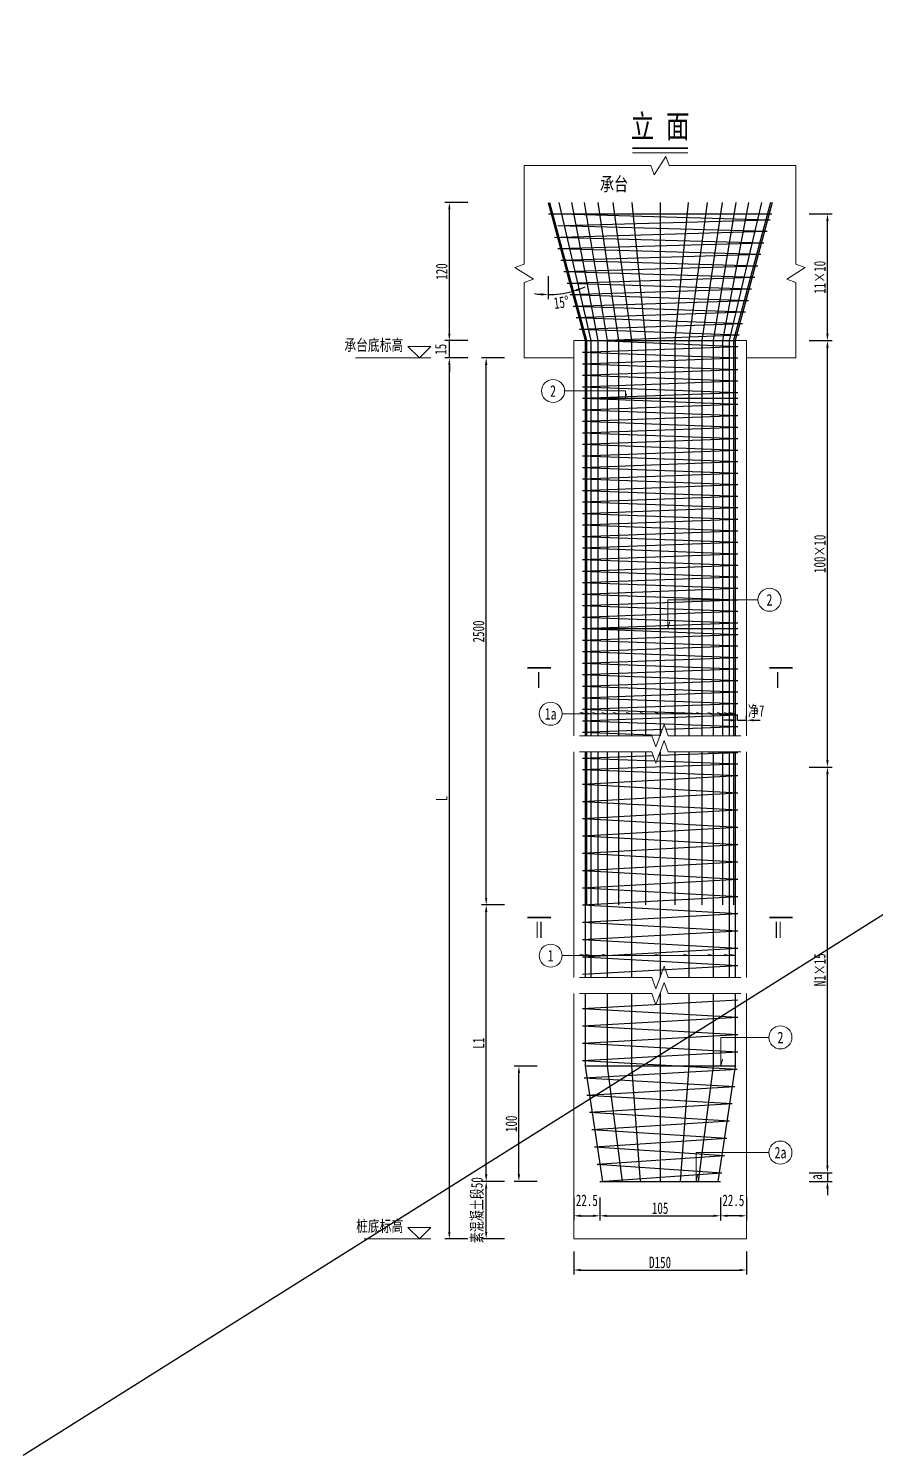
# Model space of a CAD drawing. Header units: millimetres. Extents: x 6150 to 57838, y -71710 to -30599.
# Drawn here: x 31994 to 39348, y -42989 to -30599 of the extents above; entities that cross this region are included whole.
import ezdxf
from ezdxf.enums import TextEntityAlignment as Align

# ---------------------------------------------------------------- set-up
doc = ezdxf.new("R2010")
doc.units = ezdxf.units.MM
doc.layers.get('Defpoints').update_dxf_attribs({"color": 8, "lineweight": 15})
for name, color, linetype, lineweight in [('工作线', 1, 'Continuous', 35), ('文字', 7, 'Continuous', 15), ('构造', 7, 'Continuous', 20), ('标注', 4, 'Continuous', 18), ('钢筋', 1, 'Continuous', 30)]:
    doc.layers.add(name, color=color, linetype=linetype, lineweight=lineweight)
doc.styles.get("Standard").update_dxf_attribs({"font": '仿宋_GB2312.ttf', "width": 0.7})
doc.styles.add('标注', font='仿宋_GB2312.ttf', dxfattribs={"width": 0.7})
doc.styles.add('标题', font='仿宋_GB2312.ttf', dxfattribs={"width": 0.7, "height": 5})
doc.styles.add('标题2', font='fsdb_e.shx', dxfattribs={"width": 0.75, "height": 4, "bigfont": 'fsdb.shx'})
doc.dimstyles.new('副本 1-150', dxfattribs={"dimscale": 0, "dimtxt": 2.5, "dimasz": 1.5, "dimexe": 1, "dimexo": 1, "dimgap": 0.4, "dimtad": 1, "dimdec": 0, "dimlfac": 0.1, "dimrnd": 0.1, "dimzin": 12, "dimdsep": 46, "dimtxsty": 'Standard', "dimcen": 2.5, "dimclrd": 256, "dimclre": 256, "dimclrt": 256, "dimadec": 4, "dimazin": 0, "dimtp": 2, "dimtm": 3, "dimtfac": 0.5, "dimtdec": 0, "dimtmove": 2, "dimatfit": 3, "dimfxl": 4, "dimfxlon": 1, "dimtvp": 0.7, "dimtolj": 1, "dimtzin": 12, "dimarcsym": 0})

# ---------------------------------------------------------------- blocks, each defined once
blk = doc.blocks.new('*D115')
at = {"layer": 'Defpoints', "color": 0, "transparency": 16777216}
for p in [(35968, -40609), (36288, -40609), (36288, -41109)]:
    blk.add_point(p, dxfattribs=at)
at = {"layer": '标注', "lineweight": -2, "transparency": 16777216}
for p, q in [((36128, -40609), (35928, -40609)), ((35968, -41049), (35968, -40669)), ((36128, -41109), (35928, -41109))]:
    blk.add_line(p, q, dxfattribs=at)
at = {"layer": '标注', "transparency": 16777216}
for points in [[(35958, -40669), (35978, -40669), (35968, -40609)], [(35958, -41049), (35978, -41049), (35968, -41109)]]:
    blk.add_solid(points, dxfattribs=at)
at = {"layer": '标注', "transparency": 16777216, "insert": (35893, -40859), "char_height": 100, "attachment_point": 5, "rotation": 90}
blk.add_mtext('\\A1;素混凝土段50', dxfattribs=at)
blk = doc.blocks.new('*D116')
at = {"layer": 'Defpoints', "color": 0, "transparency": 16777216}
for p in [(35968, -33459), (36288, -33459), (36288, -38209)]:
    blk.add_point(p, dxfattribs=at)
at = {"layer": '标注', "lineweight": -2, "transparency": 16777216}
for p, q in [((36128, -33459), (35928, -33459)), ((35968, -38149), (35968, -33519)), ((36128, -38209), (35928, -38209))]:
    blk.add_line(p, q, dxfattribs=at)
at = {"layer": '标注', "transparency": 16777216}
for points in [[(35958, -33519), (35978, -33519), (35968, -33459)], [(35958, -38149), (35978, -38149), (35968, -38209)]]:
    blk.add_solid(points, dxfattribs=at)
at = {"layer": '标注', "transparency": 16777216, "insert": (35902, -35834), "char_height": 100, "attachment_point": 5, "rotation": 90}
blk.add_mtext('\\A1;2500', dxfattribs=at)
blk = doc.blocks.new('*D117')
at = {"layer": 'Defpoints', "color": 0, "transparency": 16777216}
for p in [(35648, -33459), (35968, -33459), (35968, -41109)]:
    blk.add_point(p, dxfattribs=at)
at = {"layer": '标注', "lineweight": -2, "transparency": 16777216}
for p, q in [((35808, -33459), (35608, -33459)), ((35648, -41049), (35648, -33519)), ((35808, -41109), (35608, -41109))]:
    blk.add_line(p, q, dxfattribs=at)
at = {"layer": '标注', "transparency": 16777216}
for points in [[(35638, -33519), (35658, -33519), (35648, -33459)], [(35638, -41049), (35658, -41049), (35648, -41109)]]:
    blk.add_solid(points, dxfattribs=at)
at = {"layer": '标注', "transparency": 16777216, "insert": (35582, -37284), "char_height": 100, "attachment_point": 5, "rotation": 90}
blk.add_mtext('\\A1;L', dxfattribs=at)
blk = doc.blocks.new('*D118')
at = {"layer": 'Defpoints', "color": 0, "transparency": 16777216}
for p in [(35648, -33309), (35968, -33309), (35968, -33459)]:
    blk.add_point(p, dxfattribs=at)
at = {"layer": '标注', "lineweight": -2, "transparency": 16777216}
for p, q in [((35648, -33249), (35648, -33189)), ((35808, -33309), (35608, -33309)), ((35648, -33459), (35648, -33309)), ((35808, -33459), (35608, -33459)), ((35648, -33519), (35648, -33579))]:
    blk.add_line(p, q, dxfattribs=at)
at = {"layer": '标注', "transparency": 16777216}
for points in [[(35638, -33249), (35658, -33249), (35648, -33309)], [(35638, -33519), (35658, -33519), (35648, -33459)]]:
    blk.add_solid(points, dxfattribs=at)
at = {"layer": '标注', "transparency": 16777216, "insert": (35573, -33384), "char_height": 100, "attachment_point": 5, "rotation": 90}
blk.add_mtext('\\A1;15', dxfattribs=at)
blk = doc.blocks.new('*D119')
at = {"layer": 'Defpoints', "color": 0, "transparency": 16777216}
for p in [(35648, -32109), (35968, -32109), (35968, -33309)]:
    blk.add_point(p, dxfattribs=at)
at = {"layer": '标注', "lineweight": -2, "transparency": 16777216}
for p, q in [((35808, -32109), (35608, -32109)), ((35648, -33249), (35648, -32169)), ((35808, -33309), (35608, -33309))]:
    blk.add_line(p, q, dxfattribs=at)
at = {"layer": '标注', "transparency": 16777216}
for points in [[(35638, -32169), (35658, -32169), (35648, -32109)], [(35638, -33249), (35658, -33249), (35648, -33309)]]:
    blk.add_solid(points, dxfattribs=at)
at = {"layer": '标注', "transparency": 16777216, "insert": (35582, -32709), "char_height": 100, "attachment_point": 5, "rotation": 90}
blk.add_mtext('\\A1;120', dxfattribs=at)
blk = doc.blocks.new('*D120')
at = {"layer": 'Defpoints', "color": 0, "transparency": 16777216}
for p in [(36252, -39609), (36572, -39609), (36572, -40609)]:
    blk.add_point(p, dxfattribs=at)
at = {"layer": '标注', "lineweight": -2, "transparency": 16777216}
for p, q in [((36412, -39609), (36212, -39609)), ((36252, -40549), (36252, -39669)), ((36412, -40609), (36212, -40609))]:
    blk.add_line(p, q, dxfattribs=at)
at = {"layer": '标注', "transparency": 16777216}
for points in [[(36242, -39669), (36262, -39669), (36252, -39609)], [(36242, -40549), (36262, -40549), (36252, -40609)]]:
    blk.add_solid(points, dxfattribs=at)
at = {"layer": '标注', "transparency": 16777216, "insert": (36186, -40109), "char_height": 100, "attachment_point": 5, "rotation": 90}
blk.add_mtext('\\A1;100', dxfattribs=at)
blk = doc.blocks.new('*D121')
at = {"layer": 'Defpoints', "color": 0, "transparency": 16777216}
for p in [(38611, -37011), (38931, -37011), (38611, -40534)]:
    blk.add_point(p, dxfattribs=at)
at = {"layer": '标注', "lineweight": -2, "transparency": 16777216}
for p, q in [((38771, -37011), (38971, -37011)), ((38931, -40474), (38931, -37071)), ((38771, -40534), (38971, -40534))]:
    blk.add_line(p, q, dxfattribs=at)
at = {"layer": '标注', "transparency": 16777216}
for points in [[(38921, -37071), (38941, -37071), (38931, -37011)], [(38921, -40474), (38941, -40474), (38931, -40534)]]:
    blk.add_solid(points, dxfattribs=at)
at = {"layer": '标注', "transparency": 16777216, "insert": (38865, -38772), "char_height": 100, "attachment_point": 5, "rotation": 90}
blk.add_mtext('\\A1;N1×15', dxfattribs=at)
blk = doc.blocks.new('*D122')
at = {"layer": 'Defpoints', "color": 0, "transparency": 16777216}
for p in [(38611, -33309), (38931, -33309), (38621, -37011)]:
    blk.add_point(p, dxfattribs=at)
at = {"layer": '标注', "lineweight": -2, "transparency": 16777216}
for p, q in [((38771, -33309), (38971, -33309)), ((38931, -36951), (38931, -33369)), ((38771, -37011), (38971, -37011))]:
    blk.add_line(p, q, dxfattribs=at)
at = {"layer": '标注', "transparency": 16777216}
for points in [[(38921, -33369), (38941, -33369), (38931, -33309)], [(38921, -36951), (38941, -36951), (38931, -37011)]]:
    blk.add_solid(points, dxfattribs=at)
at = {"layer": '标注', "transparency": 16777216, "insert": (38865, -35160), "char_height": 100, "attachment_point": 5, "rotation": 90}
blk.add_mtext('\\A1;100×10', dxfattribs=at)
blk = doc.blocks.new('*D123')
at = {"layer": 'Defpoints', "color": 0, "transparency": 16777216}
for p in [(38593, -32209), (38931, -32209), (38611, -33309)]:
    blk.add_point(p, dxfattribs=at)
at = {"layer": '标注', "lineweight": -2, "transparency": 16777216}
for p, q in [((38771, -32209), (38971, -32209)), ((38931, -33249), (38931, -32269)), ((38771, -33309), (38971, -33309))]:
    blk.add_line(p, q, dxfattribs=at)
at = {"layer": '标注', "transparency": 16777216}
for points in [[(38921, -32269), (38941, -32269), (38931, -32209)], [(38921, -33249), (38941, -33249), (38931, -33309)]]:
    blk.add_solid(points, dxfattribs=at)
at = {"layer": '标注', "transparency": 16777216, "insert": (38865, -32759), "char_height": 100, "attachment_point": 5, "rotation": 90}
blk.add_mtext('\\A1;11×10', dxfattribs=at)
blk = doc.blocks.new('*D124')
at = {"layer": 'Defpoints', "color": 0, "transparency": 16777216}
for p in [(36728, -40684), (36954, -40684), (36954, -40908)]:
    blk.add_point(p, dxfattribs=at)
at = {"layer": '标注', "lineweight": -2, "transparency": 16777216}
for p, q in [((36728, -40748), (36728, -40948)), ((36954, -40748), (36954, -40948)), ((36788, -40908), (36894, -40908))]:
    blk.add_line(p, q, dxfattribs=at)
at = {"layer": '标注', "transparency": 16777216}
for points in [[(36788, -40898), (36788, -40918), (36728, -40908)], [(36894, -40898), (36894, -40918), (36954, -40908)]]:
    blk.add_solid(points, dxfattribs=at)
at = {"layer": '标注', "transparency": 16777216, "insert": (36842, -40774), "char_height": 100, "attachment_point": 5}
blk.add_mtext('\\A1;22.5', dxfattribs=at)
blk = doc.blocks.new('*D125')
at = {"layer": 'Defpoints', "color": 0, "transparency": 16777216}
for p in [(36954, -40684), (38002, -40684), (38002, -40908)]:
    blk.add_point(p, dxfattribs=at)
at = {"layer": '标注', "lineweight": -2, "transparency": 16777216}
for p, q in [((36954, -40748), (36954, -40948)), ((38002, -40748), (38002, -40948)), ((37014, -40908), (37942, -40908))]:
    blk.add_line(p, q, dxfattribs=at)
at = {"layer": '标注', "transparency": 16777216}
for points in [[(37014, -40898), (37014, -40918), (36954, -40908)], [(37942, -40898), (37942, -40918), (38002, -40908)]]:
    blk.add_solid(points, dxfattribs=at)
at = {"layer": '标注', "transparency": 16777216, "insert": (37478, -40842), "char_height": 100, "attachment_point": 5}
blk.add_mtext('\\A1;105', dxfattribs=at)
blk = doc.blocks.new('*D126')
at = {"layer": 'Defpoints', "color": 0, "transparency": 16777216}
for p in [(36728, -41170), (38228, -41170), (38228, -41379)]:
    blk.add_point(p, dxfattribs=at)
at = {"layer": '标注', "lineweight": -2, "transparency": 16777216}
for p, q in [((36728, -41219), (36728, -41419)), ((38228, -41219), (38228, -41419)), ((36788, -41379), (38168, -41379))]:
    blk.add_line(p, q, dxfattribs=at)
at = {"layer": '标注', "transparency": 16777216}
for points in [[(36788, -41369), (36788, -41389), (36728, -41379)], [(38168, -41369), (38168, -41389), (38228, -41379)]]:
    blk.add_solid(points, dxfattribs=at)
at = {"layer": '标注', "transparency": 16777216, "insert": (37478, -41313), "char_height": 100, "attachment_point": 5}
blk.add_mtext('\\A1;D150', dxfattribs=at)
blk = doc.blocks.new('*D127')
at = {"layer": 'Defpoints', "color": 0, "transparency": 16777216}
for p in [(36506, -32109), (36506, -32109), (36506, -32109), (36645, -32897)]:
    blk.add_point(p, dxfattribs=at)
at = {"layer": '标注', "lineweight": -2, "transparency": 16777216}
for p, q in [((36506, -32749), (36506, -32949)), ((36672, -32727), (36723, -32920))]:
    blk.add_line(p, q, dxfattribs=at)
for start, end in [(261.4037, 265.7019), (270, 285.0049), (289.303, 293.6011)]:
    blk.add_arc((36506, -32109), 800, start, end, dxfattribs=at)
at = {"layer": '标注', "transparency": 16777216}
for points in [[(36446, -32897), (36445, -32917), (36506, -32909)], [(36773, -32874), (36767, -32855), (36713, -32882)]]:
    blk.add_solid(points, dxfattribs=at)
at = {"layer": '标注', "transparency": 16777216, "insert": (36620, -32977), "char_height": 100, "attachment_point": 5, "rotation": 7.5}
blk.add_mtext('\\A1;15°', dxfattribs=at)
blk = doc.blocks.new('*D128')
at = {"layer": 'Defpoints', "color": 0, "transparency": 16777216}
for p in [(38150, -36605), (38228, -36605), (38228, -36605)]:
    blk.add_point(p, dxfattribs=at)
at = {"layer": '标注', "lineweight": -2, "transparency": 16777216}
for p, q in [((38090, -36605), (38030, -36605)), ((38150, -36605), (38150, -36565)), ((38150, -36605), (38228, -36605)), ((38228, -36605), (38228, -36565)), ((38288, -36605), (38348, -36605))]:
    blk.add_line(p, q, dxfattribs=at)
at = {"layer": '标注', "transparency": 16777216}
for points in [[(38090, -36595), (38090, -36615), (38150, -36605)], [(38288, -36595), (38288, -36615), (38228, -36605)]]:
    blk.add_solid(points, dxfattribs=at)
at = {"layer": '标注', "transparency": 16777216, "insert": (38312, -36530), "char_height": 100, "attachment_point": 5}
blk.add_mtext('\\A1;净7', dxfattribs=at)
blk = doc.blocks.new('*D131')
at = {"layer": 'Defpoints', "color": 0, "transparency": 16777216}
for p in [(35968, -38209), (36288, -38209), (36288, -40609)]:
    blk.add_point(p, dxfattribs=at)
at = {"layer": '标注', "lineweight": -2, "transparency": 16777216}
for p, q in [((36128, -38209), (35928, -38209)), ((35968, -40549), (35968, -38269)), ((36128, -40609), (35928, -40609))]:
    blk.add_line(p, q, dxfattribs=at)
at = {"layer": '标注', "transparency": 16777216}
for points in [[(35958, -38269), (35978, -38269), (35968, -38209)], [(35958, -40549), (35978, -40549), (35968, -40609)]]:
    blk.add_solid(points, dxfattribs=at)
at = {"layer": '标注', "transparency": 16777216, "insert": (35902, -39409), "char_height": 100, "attachment_point": 5, "rotation": 90}
blk.add_mtext('\\A1;L1', dxfattribs=at)
blk = doc.blocks.new('*D137')
at = {"layer": 'Defpoints', "color": 0, "transparency": 16777216}
for p in [(38002, -40684), (38228, -40684), (38002, -40908)]:
    blk.add_point(p, dxfattribs=at)
at = {"layer": '标注', "lineweight": -2, "transparency": 16777216}
for p, q in [((38002, -40748), (38002, -40948)), ((38228, -40748), (38228, -40948)), ((38168, -40908), (38062, -40908))]:
    blk.add_line(p, q, dxfattribs=at)
at = {"layer": '标注', "transparency": 16777216}
for points in [[(38062, -40898), (38062, -40918), (38002, -40908)], [(38168, -40898), (38168, -40918), (38228, -40908)]]:
    blk.add_solid(points, dxfattribs=at)
at = {"layer": '标注', "transparency": 16777216, "insert": (38114, -40774), "char_height": 100, "attachment_point": 5}
blk.add_mtext('\\A1;22.5', dxfattribs=at)
blk = doc.blocks.new('*D141')
at = {"layer": 'Defpoints', "color": 0, "transparency": 16777216}
for p in [(38611, -40534), (38611, -40609), (38931, -40609)]:
    blk.add_point(p, dxfattribs=at)
at = {"layer": '标注', "lineweight": -2, "transparency": 16777216}
for p, q in [((38931, -40474), (38931, -40414)), ((38771, -40534), (38971, -40534)), ((38771, -40609), (38971, -40609)), ((38931, -40534), (38931, -40609)), ((38931, -40669), (38931, -40729))]:
    blk.add_line(p, q, dxfattribs=at)
at = {"layer": '标注', "transparency": 16777216}
for points in [[(38921, -40474), (38941, -40474), (38931, -40534)], [(38921, -40669), (38941, -40669), (38931, -40609)]]:
    blk.add_solid(points, dxfattribs=at)
at = {"layer": '标注', "transparency": 16777216, "insert": (38834, -40572), "char_height": 100, "attachment_point": 5, "rotation": 90}
blk.add_mtext('\\A1;a', dxfattribs=at)

msp = doc.modelspace()

# ---------------------------------------------------------------- linework, layer by layer
msp.add_line((51653.82, -30598.87), (31947.36, -42988.85))
at = {"color": 1}
msp.add_line((36827.36, -33309.07), (38128.36, -33309.07), dxfattribs=at)
at = {"layer": '工作线'}
for p, q in [((37236.97, -31639.03), (37718.75, -31639.03)), ((36527.86, -36149.07), (36327.86, -36149.07)), ((38427.86, -36149.07), (38627.86, -36149.07)), ((36527.86, -38318.88), (36327.86, -38318.88)), ((38427.86, -38318.88), (38627.86, -38318.88))]:
    msp.add_line(p, q, dxfattribs=at)
at = {"layer": '文字'}
msp.add_line((37236.97, -31679.03), (37718.75, -31679.03), dxfattribs=at)
at = {"layer": '构造'}
for p, q in [((36727.86, -33309.07), (38227.86, -33309.07)), ((36727.86, -33309.07), (36727.86, -33459.07)), ((38227.86, -33309.07), (38227.86, -33459.07)), ((36727.86, -33459.07), (36297.81, -33459.07)), ((36727.86, -33459.07), (36727.86, -35409.07)), ((38657.91, -33459.07), (38227.86, -33459.07)), ((38227.86, -33459.07), (38227.86, -35409.07)), ((36727.86, -35409.07), (36727.86, -36739.07)), ((38227.86, -35409.07), (38227.86, -36739.07)), ((36727.86, -36879.07), (36727.86, -38209.07)), ((38227.86, -36879.07), (38227.86, -38209.07)), ((36727.86, -38209.07), (36727.86, -38839.07)), ((38227.86, -38209.07), (38227.86, -38839.07)), ((36727.86, -38979.07), (36727.86, -40609.07)), ((38227.86, -38979.07), (38227.86, -40609.07)), ((36727.86, -40609.07), (36727.86, -41109.07)), ((38227.86, -40609.07), (38227.86, -41109.07)), ((36727.86, -41109.07), (38227.86, -41109.07))]:
    msp.add_line(p, q, dxfattribs=at)
at = {"layer": '标注'}
for p, q in [((35287.86, -33359.07), (35487.86, -33359.07)), ((35287.86, -33359.07), (35387.86, -33459.07)), ((35387.86, -33459.07), (35487.86, -33359.07)), ((35487.86, -33459.07), (34832.86, -33459.07)), ((37178.05, -33745.05), (36649.06, -33745.05)), ((37178.05, -33809.07), (37178.05, -33745.05)), ((37178.05, -33809.07), (37186.76, -33770.35)), ((37545.43, -35809.07), (37545.43, -35559.07)), ((37545.43, -35559.07), (38327.86, -35559.07)), ((37545.43, -35809.07), (37561.35, -35746.97)), ((38128.36, -36549.07), (36627.86, -36549.07)), ((36827.36, -36549.07), (36782.16, -36536.91)), ((36839.86, -36549.07), (36794.66, -36536.91)), ((36876.88, -36549.07), (36831.68, -36536.91)), ((36936.99, -36549.07), (36891.79, -36536.91)), ((37017.89, -36549.07), (36972.69, -36536.91)), ((37116.46, -36549.07), (37071.26, -36536.91)), ((37228.93, -36549.07), (37183.72, -36536.91)), ((37350.95, -36549.07), (37305.75, -36536.91)), ((37477.86, -36549.07), (37432.66, -36536.91)), ((37604.77, -36549.07), (37559.57, -36536.91)), ((37726.8, -36549.07), (37681.59, -36536.91)), ((37839.26, -36549.07), (37794.06, -36536.91)), ((37937.83, -36549.07), (37892.63, -36536.91)), ((38018.73, -36549.07), (37973.53, -36536.91)), ((38078.84, -36549.07), (38033.64, -36536.91)), ((38115.86, -36549.07), (38070.66, -36536.91)), ((38128.36, -36549.07), (38083.16, -36536.91)), ((38128.36, -38649.07), (36627.86, -38649.07)), ((36827.36, -38649.07), (36782.16, -38636.91)), ((36876.88, -38649.07), (36831.68, -38636.91)), ((37017.89, -38649.07), (36972.69, -38636.91)), ((37228.93, -38649.07), (37183.72, -38636.91)), ((37477.86, -38649.07), (37432.66, -38636.91)), ((37726.8, -38649.07), (37681.59, -38636.91)), ((37937.83, -38649.07), (37892.63, -38636.91)), ((38078.84, -38649.07), (38033.64, -38636.91)), ((38128.36, -38649.07), (38083.16, -38636.91)), ((38005.26, -39609.07), (38005.26, -39359.07)), ((38005.26, -39359.07), (38423.15, -39359.07)), ((38005.26, -39609.07), (38021.19, -39546.97)), ((37790.71, -40609.07), (37790.71, -40359.07)), ((37790.71, -40359.07), (38423.15, -40359.07)), ((37790.71, -40609.07), (37806.64, -40546.97)), ((35287.86, -41009.07), (35487.86, -41009.07)), ((35287.86, -41009.07), (35387.86, -41109.07)), ((35387.86, -41109.07), (35487.86, -41009.07)), ((35487.86, -41109.07), (34907.86, -41109.07))]:
    msp.add_line(p, q, dxfattribs=at)
at = {"layer": '标注', "flags": 128}
for points in [[(36297.81, -31789.07), (37397.86, -31789.07), (37426.98, -31869.07), (37528.74, -31709.07), (37557.86, -31789.07), (38657.91, -31789.07)], [(36297.81, -33459.07), (36297.81, -32804.07), (36377.81, -32774.95), (36217.81, -32673.19), (36297.81, -32644.07), (36297.81, -31789.07)], [(38657.91, -33459.07), (38657.91, -32804.07), (38577.91, -32774.95), (38737.91, -32673.19), (38657.91, -32644.07), (38657.91, -31789.07)], [(36777.86, -36739.07), (37406.52, -36739.07), (37442.19, -36837.07), (37513.53, -36641.07), (37549.2, -36739.07), (38177.86, -36739.07)], [(36777.86, -36879.07), (37406.52, -36879.07), (37442.19, -36977.07), (37513.53, -36781.07), (37549.2, -36879.07), (38177.86, -36879.07)], [(36777.86, -38839.07), (37406.52, -38839.07), (37442.19, -38937.07), (37513.53, -38741.07), (37549.2, -38839.07), (38177.86, -38839.07)], [(36777.86, -38979.07), (37406.52, -38979.07), (37442.19, -39077.07), (37513.53, -38881.07), (37549.2, -38979.07), (38177.86, -38979.07)]]:
    msp.add_lwpolyline(points, dxfattribs=at)
at = {"layer": '标注'}
for centre in [(36549.07, -33746.11), (38427.86, -35559.07), (36527.86, -36549.07), (36527.86, -38649.07), (38523.15, -39359.07), (38523.15, -40359.07)]:
    msp.add_circle(centre, 100, dxfattribs=at)
at = {"layer": '钢筋'}
for p, q in [((36505.82, -32109.07), (36827.36, -33309.07)), ((36508.91, -32209.06), (38446.81, -32209.06)), ((36518.32, -32109.07), (36839.86, -33309.07)), ((36616.1, -32209.07), (38433.41, -32259.07)), ((38437.4, -32109.07), (38115.86, -33309.07)), ((38449.9, -32109.07), (38128.36, -33309.07)), ((36589.3, -32309.07), (38406.61, -32359.07)), ((36642.89, -32309.07), (38433.41, -32259.07)), ((36562.51, -32409.07), (38379.82, -32459.07)), ((36589.3, -32509.07), (38379.82, -32459.07)), ((36616.1, -32409.07), (38406.61, -32359.07)), ((36589.3, -32509.07), (38353.02, -32559.07)), ((36616.1, -32609.07), (38353.02, -32559.07)), ((36616.1, -32609.07), (38326.23, -32659.07)), ((36642.89, -32709.07), (38326.23, -32659.07)), ((36642.89, -32709.07), (38299.43, -32759.07)), ((36669.69, -32809.07), (38299.43, -32759.07)), ((36669.69, -32809.07), (38272.64, -32859.07)), ((36696.48, -32909.07), (38272.64, -32859.07)), ((36696.48, -32909.07), (38245.84, -32959.07)), ((36723.28, -33009.07), (38245.84, -32959.07)), ((36723.28, -33009.07), (38219.05, -33059.07)), ((36750.07, -33109.07), (38219.05, -33059.07)), ((36750.07, -33109.07), (38192.25, -33159.07)), ((36776.87, -33209.07), (38192.25, -33159.07)), ((36776.87, -33209.07), (38165.46, -33259.07)), ((36827.36, -33309.07), (36827.36, -33459.07)), ((36839.86, -33309.07), (36839.86, -33459.07)), ((36953.66, -33309.07), (38165.46, -33259.07)), ((36953.66, -33309.07), (38152.06, -33359.07)), ((38115.86, -33309.07), (38115.86, -33459.07)), ((38128.36, -33309.07), (38128.36, -33459.07)), ((36803.66, -33409.07), (38152.06, -33359.07)), ((36803.66, -33409.07), (38152.06, -33459.07)), ((36803.66, -33509.07), (38152.06, -33459.07)), ((36803.66, -33509.07), (38152.06, -33559.07)), ((36803.66, -33609.07), (38152.06, -33559.07)), ((36827.36, -33459.07), (36827.36, -35409.07)), ((38128.36, -33459.07), (38128.36, -35409.07)), ((36803.66, -33609.07), (38152.06, -33659.07)), ((36803.66, -33709.07), (38152.06, -33659.07)), ((36803.66, -33709.07), (38152.06, -33759.07)), ((36803.66, -33809.07), (38152.06, -33759.07)), ((36803.66, -33809.07), (38152.06, -33859.07)), ((36803.66, -33809.07), (38152.06, -33809.07)), ((36803.66, -33909.07), (38152.06, -33859.07)), ((36803.66, -33909.07), (38152.06, -33959.07)), ((36803.66, -34009.07), (38152.06, -33959.07)), ((36803.66, -34009.07), (38152.06, -34059.07)), ((36803.66, -34109.07), (38152.06, -34059.07)), ((36803.66, -34109.07), (38152.06, -34159.07)), ((36803.66, -34209.07), (38152.06, -34159.07)), ((36803.66, -34209.07), (38152.06, -34259.07)), ((36803.66, -34309.07), (38152.06, -34259.07)), ((36803.66, -34309.07), (38152.06, -34359.07)), ((36803.66, -34409.07), (38152.06, -34359.07)), ((36803.66, -34409.07), (38152.06, -34459.07)), ((36803.66, -34509.07), (38152.06, -34459.07)), ((36803.66, -34509.07), (38152.06, -34559.07)), ((36803.66, -34609.07), (38152.06, -34559.07)), ((36803.66, -34609.07), (38152.06, -34659.07)), ((36803.66, -34709.07), (38152.06, -34659.07)), ((36803.66, -34709.07), (38152.06, -34759.07)), ((36803.66, -34809.07), (38152.06, -34759.07)), ((36803.66, -34809.07), (38152.06, -34859.07)), ((36803.66, -34909.07), (38152.06, -34859.07)), ((36803.66, -34909.07), (38152.06, -34959.07)), ((36803.66, -35009.07), (38152.06, -34959.07)), ((36803.66, -35009.07), (38152.06, -35059.07)), ((36803.66, -35109.07), (38152.06, -35059.07)), ((36803.66, -35109.07), (38152.06, -35159.07)), ((36803.66, -35209.07), (38152.06, -35159.07)), ((36803.66, -35209.07), (38152.06, -35259.07)), ((36803.66, -35309.07), (38152.06, -35259.07)), ((36803.66, -35309.07), (38152.06, -35359.07)), ((36803.66, -35409.07), (38152.06, -35359.07)), ((36803.66, -35409.07), (38152.06, -35459.07)), ((36827.36, -35409.07), (36827.36, -36739.07)), ((38128.36, -35409.07), (38128.36, -36739.07)), ((36803.66, -35509.07), (38152.06, -35459.07)), ((36803.66, -35509.07), (38152.06, -35559.07)), ((36803.66, -35609.07), (38152.06, -35559.07)), ((36803.66, -35609.07), (38152.06, -35659.07)), ((36803.66, -35709.07), (38152.06, -35659.07)), ((36803.66, -35709.07), (38152.06, -35759.07)), ((36803.66, -35809.07), (38152.06, -35759.07)), ((36803.66, -35809.07), (38152.06, -35809.07)), ((36803.66, -35809.07), (38152.06, -35859.07)), ((36803.66, -35909.07), (38152.06, -35859.07)), ((36803.66, -35909.07), (38152.06, -35959.07)), ((36803.66, -36009.07), (38152.06, -35959.07)), ((36803.66, -36009.07), (38152.06, -36059.07)), ((36803.66, -36109.07), (38152.06, -36059.07)), ((36803.66, -36109.07), (38152.06, -36159.07)), ((36803.66, -36209.07), (38152.06, -36159.07)), ((36803.66, -36209.07), (38152.06, -36259.07)), ((36803.66, -36309.07), (38152.06, -36259.07)), ((36803.66, -36309.07), (38152.06, -36359.07)), ((36803.66, -36409.07), (38152.06, -36359.07)), ((36803.66, -36409.07), (38152.06, -36459.07)), ((36803.66, -36509.07), (38152.06, -36459.07)), ((36803.66, -36509.07), (38152.06, -36559.07)), ((36803.66, -36609.07), (38152.06, -36559.07)), ((36803.66, -36609.07), (38152.06, -36659.07)), ((37528.3, -36681.66), (38152.06, -36659.07)), ((36803.66, -36709.07), (37498.23, -36683.1)), ((36803.66, -36709.07), (37479.65, -36734.16)), ((37548.61, -36737.46), (37582.28, -36739.07)), ((36803.66, -36934.07), (37418.48, -36911.92)), ((36827.36, -36879.07), (36827.36, -38209.07)), ((36839.86, -36879.07), (36839.86, -38209.07)), ((36876.88, -36879.07), (36876.88, -38839.07)), ((36936.99, -36879.07), (36936.99, -38209.07)), ((37017.89, -36879.07), (37017.89, -38839.07)), ((37116.46, -36879.07), (37116.46, -38209.07)), ((37228.93, -36879.07), (37228.93, -38839.07)), ((37350.95, -36879.07), (37350.95, -38209.07)), ((37466.75, -36909.6), (38152.06, -36884.07)), ((37477.86, -36879.07), (37477.86, -38839.07)), ((37604.77, -36879.07), (37604.77, -38209.07)), ((37726.8, -36879.07), (37726.8, -38839.07)), ((37839.26, -36879.07), (37839.26, -38209.07)), ((37895.54, -36879.07), (38152.06, -36884.07)), ((37937.83, -36879.07), (37937.83, -38839.07)), ((38018.73, -36879.07), (38018.73, -38209.07)), ((38078.84, -36879.07), (38078.84, -38839.07)), ((38115.86, -36879.07), (38115.86, -38209.07)), ((38128.36, -36879.07), (38128.36, -38209.07)), ((36803.66, -36934.07), (37434.89, -36957.01)), ((36803.66, -37034.07), (38152.06, -36984.07)), ((36803.66, -37034.07), (38152.06, -37084.07)), ((37449.24, -36957.7), (38152.06, -36984.07)), ((36803.66, -37159.07), (38152.06, -37084.07)), ((36803.66, -37159.07), (38152.06, -37234.07)), ((36803.66, -37309.07), (38152.06, -37234.07)), ((36803.66, -37309.07), (38152.06, -37384.07)), ((36803.66, -37459.07), (38152.06, -37384.07)), ((36803.66, -37459.07), (38152.06, -37534.07)), ((36803.66, -37609.07), (38152.06, -37534.07)), ((36803.66, -37609.07), (38152.06, -37684.07)), ((36803.66, -37759.07), (38152.06, -37684.07)), ((36803.66, -37759.07), (38152.06, -37834.07)), ((36803.66, -37909.07), (38152.06, -37834.07)), ((36803.66, -37909.07), (38152.06, -37984.07)), ((36803.66, -38059.07), (38152.06, -37984.07)), ((36803.66, -38059.07), (38152.06, -38134.07)), ((36803.66, -38209.07), (38152.06, -38134.07)), ((36803.66, -38209.07), (38152.06, -38284.07)), ((36803.66, -38359.07), (38152.06, -38284.07)), ((36827.36, -38209.07), (36827.36, -38839.07)), ((38128.36, -38209.07), (38128.36, -38839.07)), ((36803.66, -38359.07), (38152.06, -38434.07)), ((36803.66, -38509.07), (38152.06, -38434.07)), ((36803.66, -38509.07), (38152.06, -38584.07)), ((36803.66, -38659.07), (38152.06, -38584.07)), ((36803.66, -38659.07), (38152.06, -38734.07)), ((36803.66, -38809.07), (38152.06, -38734.07)), ((36827.36, -38979.07), (36827.36, -39609.07)), ((37017.89, -38979.07), (37017.89, -39609.07)), ((37228.93, -38979.07), (37228.93, -39609.07)), ((37477.86, -38979.07), (37477.86, -39609.07)), ((37726.8, -38979.07), (37726.8, -39609.07)), ((37937.83, -38979.07), (37937.83, -39609.07)), ((38128.36, -38979.07), (38128.36, -39609.07)), ((36803.66, -39109.07), (38152.06, -39034.07)), ((36803.66, -39109.07), (38152.06, -39184.07)), ((36803.66, -39259.07), (38152.06, -39184.07)), ((36803.66, -39259.07), (38152.06, -39334.07)), ((36803.66, -39409.07), (38152.06, -39334.07)), ((36803.66, -39409.07), (38152.06, -39484.07)), ((36803.66, -39559.07), (38152.06, -39484.07)), ((36803.66, -39559.07), (38148.31, -39634.07)), ((36818.66, -39709.07), (38148.31, -39634.07)), ((36827.36, -39609.07), (36977.36, -40609.07)), ((38128.36, -39609.07), (36827.36, -39609.07)), ((37017.89, -39609.07), (37147.79, -40609.07)), ((37228.93, -39609.07), (37303.93, -40609.07)), ((37477.86, -39609.07), (37477.86, -40609.07)), ((37726.8, -39609.07), (37651.8, -40609.07)), ((37937.83, -39609.07), (37807.93, -40609.07)), ((38128.36, -39609.07), (37978.36, -40609.07)), ((36818.66, -39709.07), (38125.81, -39784.07)), ((36841.16, -39859.07), (38125.81, -39784.07)), ((36841.16, -39859.07), (38103.31, -39934.07)), ((36863.66, -40009.07), (38103.31, -39934.07)), ((36863.66, -40009.07), (38080.81, -40084.07)), ((36886.16, -40159.07), (38080.81, -40084.07)), ((36886.16, -40159.07), (38058.31, -40234.07)), ((36908.66, -40309.07), (38058.31, -40234.07)), ((36908.66, -40309.07), (38035.81, -40384.07)), ((36931.16, -40459.07), (38035.81, -40384.07)), ((36931.16, -40459.07), (38013.31, -40534.07)), ((36953.66, -40609.07), (38013.31, -40534.07)), ((36953.66, -40609.07), (38002.06, -40609.07))]:
    msp.add_line(p, q, dxfattribs=at)
for points in [[(36598.42, -32109.07), (36876.88, -33309.07), (36876.88, -33459.07), (36876.88, -35409.07), (36876.88, -36739.07)], [(36709.63, -32109.07), (36936.99, -33309.07), (36936.99, -33459.07), (36936.99, -35409.07), (36936.99, -36739.07)], [(36819.89, -32109.07), (37017.89, -33309.07), (37017.89, -33459.07), (37017.89, -35409.07), (37017.89, -36739.07)], [(36938.31, -32109.07), (37116.46, -33309.07), (37116.46, -33459.07), (37116.46, -35409.07), (37116.46, -36739.07)], [(37068.16, -32109.07), (37228.93, -33309.07), (37228.93, -33459.07), (37228.93, -35409.07), (37228.93, -36739.07)], [(37233.93, -32109.07), (37350.95, -33309.07), (37350.95, -33459.07), (37350.95, -35409.07), (37350.95, -36739.07)], [(37477.86, -32109.07), (37477.86, -33309.07), (37477.86, -33459.07), (37477.86, -35409.07), (37477.86, -36739.07)], [(37721.79, -32109.07), (37604.77, -33309.07), (37604.77, -33459.07), (37604.77, -35409.07), (37604.77, -36739.07)], [(37887.57, -32109.07), (37726.8, -33309.07), (37726.8, -33459.07), (37726.8, -35409.07), (37726.8, -36739.07)], [(38017.41, -32109.07), (37839.26, -33309.07), (37839.26, -33459.07), (37839.26, -35409.07), (37839.26, -36739.07)], [(38135.84, -32109.07), (37937.83, -33309.07), (37937.83, -33459.07), (37937.83, -35409.07), (37937.83, -36739.07)], [(38246.09, -32109.07), (38018.73, -33309.07), (38018.73, -33459.07), (38018.73, -35409.07), (38018.73, -36739.07)], [(38357.31, -32109.07), (38078.84, -33309.07), (38078.84, -33459.07), (38078.84, -35409.07), (38078.84, -36739.07)], [(36839.86, -33459.07), (36839.86, -35409.07), (36839.86, -36739.07)], [(38115.86, -33459.07), (38115.86, -35409.07), (38115.86, -36739.07)]]:
    msp.add_lwpolyline(points, dxfattribs=at)

# ---------------------------------------------------------------- texts
at = {"layer": '文字', "style": '标题', "width": 0.75}
msp.add_text('立 面', height=200, dxfattribs=at).set_placement((37477.86, -31607.03), align=Align.BOTTOM_CENTER)
msp.add_text('承台', height=120, dxfattribs=at).set_placement((37077.86, -31949.07), align=Align.MIDDLE_CENTER)
at = {"layer": '文字', "style": '标题2', "width": 0.75}
for s, p in [('Ⅰ', (36365.75, -36181.07)), ('Ⅱ', (36370.61, -38350.88))]:
    msp.add_text(s, height=160, dxfattribs=at).set_placement(p, align=Align.TOP_LEFT)
for s, p in [('Ⅰ', (38556.14, -36181.07)), ('Ⅱ', (38560.68, -38350.88))]:
    msp.add_text(s, height=160, dxfattribs=at).set_placement(p, align=Align.TOP_RIGHT)
at = {"layer": '标注', "style": '标注', "width": 0.75}
for s, p in [('承台底标高', (35247.86, -33427.07)), ('桩底标高', (35247.86, -41077.07))]:
    msp.add_text(s, height=100, dxfattribs=at).set_placement(p, align=Align.BOTTOM_RIGHT)
for s, p in [('2', (36549.07, -33746.11)), ('2', (38427.86, -35559.07)), ('1a', (36527.86, -36549.07)), ('1', (36527.86, -38649.07)), ('2', (38523.15, -39359.07)), ('2a', (38523.15, -40359.07))]:
    msp.add_text(s, height=100, dxfattribs=at).set_placement(p, align=Align.MIDDLE_CENTER)

# ---------------------------------------------------------------- dimensions: what is measured, and where the dimension line sits
at = {"layer": '标注'}
dim = msp.add_linear_dim(base=(35647.86, -32109.06), p1=(35967.86, -33309.07), p2=(35967.86, -32109.06), angle=90, dimstyle='副本 1-150', override={"dimscale": 40, "dimarcsym": 2}, dxfattribs=at)
dim.commit()
dim.dimension.update_dxf_attribs({"geometry": '*D119', "text_midpoint": (35581.86, -32709.07)})
dim = msp.add_angular_dim_3p(base=(36644.78, -32896.91), center=(36505.82, -32109.06), p1=(36505.82, -32109.07), p2=(36505.82, -32109.07), text='15°', dimstyle='副本 1-150', override={"dimscale": 40, "dimarcsym": 2}, dxfattribs=at)
dim.commit()
dim.dimension.update_dxf_attribs({"geometry": '*D127', "text_midpoint": (36620.03, -32976.59), "dimtype": 165})
for base, p1, p2, text, picture, middle in [((38930.51, -32209.06), (38610.51, -33309.07), (38593.22, -32209.06), '11×10', '*D123', (38864.51, -32759.07)), ((38930.51, -33309.07), (38620.67, -37010.7), (38610.51, -33309.07), '100×10', '*D122', (38864.51, -35159.89)), ((35647.86, -33459.07), (35967.86, -41109.07), (35967.86, -33459.07), 'L', '*D117', (35581.86, -37284.07)), ((35967.86, -33459.07), (36287.86, -38209.07), (36287.86, -33459.07), '2500', '*D116', (35901.86, -35834.07)), ((38930.51, -37010.7), (38610.51, -40534.07), (38610.51, -37010.7), 'N1×15', '*D121', (38864.51, -38772.39)), ((35967.86, -38209.07), (36287.86, -40609.07), (36287.86, -38209.07), 'L1', '*D131', (35901.86, -39409.07))]:
    dim = msp.add_linear_dim(base=base, p1=p1, p2=p2, angle=90, text=text, dimstyle='副本 1-150', override={"dimscale": 40, "dimarcsym": 2}, dxfattribs=at)
    dim.commit()
    dim.dimension.update_dxf_attribs({"geometry": picture, "text_midpoint": middle})
dim = msp.add_linear_dim(base=(35647.86, -33309.07), p1=(35967.86, -33459.07), p2=(35967.86, -33309.07), angle=90, dimstyle='副本 1-150', override={"dimscale": 40, "dimarcsym": 2}, dxfattribs=at)
dim.commit()
dim.dimension.update_dxf_attribs({"geometry": '*D118', "text_midpoint": (35572.86, -33384.07), "dimtype": 160})
for base, p1, p2, text, picture, middle in [((38227.86, -36605.3), (38149.96, -36605.3), (38227.86, -36605.3), '净7', '*D128', (38312.15, -36530.3)), ((36953.66, -40907.56), (36727.86, -40683.73), (36953.66, -40683.73), '22.5', '*D124', (36841.81, -40774.07))]:
    dim = msp.add_linear_dim(base=base, p1=p1, p2=p2, text=text, dimstyle='副本 1-150', override={"dimscale": 40, "dimarcsym": 2}, dxfattribs=at)
    dim.commit()
    dim.dimension.update_dxf_attribs({"geometry": picture, "text_midpoint": middle, "dimtype": 160})
dim = msp.add_aligned_dim(p1=(36571.73, -40609.07), p2=(36571.73, -39609.07), distance=320, dimstyle='副本 1-150', override={"dimscale": 40, "dimarcsym": 2}, dxfattribs=at)
dim.commit()
dim.dimension.update_dxf_attribs({"geometry": '*D120', "text_midpoint": (36185.73, -40109.07)})
for base, p1, p2, angle, text, picture, middle in [((35967.86, -40609.07), (36287.86, -41109.07), (36287.86, -40609.07), 90, '素混凝土段50', '*D115', (35892.86, -40859.07)), ((38930.51, -40609.07), (38610.51, -40534.07), (38610.51, -40609.07), 90, 'a', '*D141', (38833.92, -40571.57)), ((38002.06, -40907.56), (38227.86, -40683.73), (38002.06, -40683.73), 180, '22.5', '*D137', (38113.91, -40774.07))]:
    dim = msp.add_linear_dim(base=base, p1=p1, p2=p2, angle=angle, text=text, dimstyle='副本 1-150', override={"dimscale": 40, "dimarcsym": 2}, dxfattribs=at)
    dim.commit()
    dim.dimension.update_dxf_attribs({"geometry": picture, "text_midpoint": middle, "dimtype": 160})
dim = msp.add_linear_dim(base=(38002.06, -40907.56), p1=(36953.66, -40683.73), p2=(38002.06, -40683.73), text='105', dimstyle='副本 1-150', override={"dimscale": 40, "dimarcsym": 2}, dxfattribs=at)
dim.commit()
dim.dimension.update_dxf_attribs({"geometry": '*D125', "text_midpoint": (37477.86, -40841.56)})
dim = msp.add_aligned_dim(p1=(36727.86, -41170.45), p2=(38227.86, -41170.45), distance=-208.2, text='D<>', dimstyle='副本 1-150', override={"dimscale": 40, "dimarcsym": 2}, dxfattribs=at)
dim.commit()
dim.dimension.update_dxf_attribs({"geometry": '*D126', "text_midpoint": (37477.86, -41312.64)})

doc.saveas('drawing.dxf')
